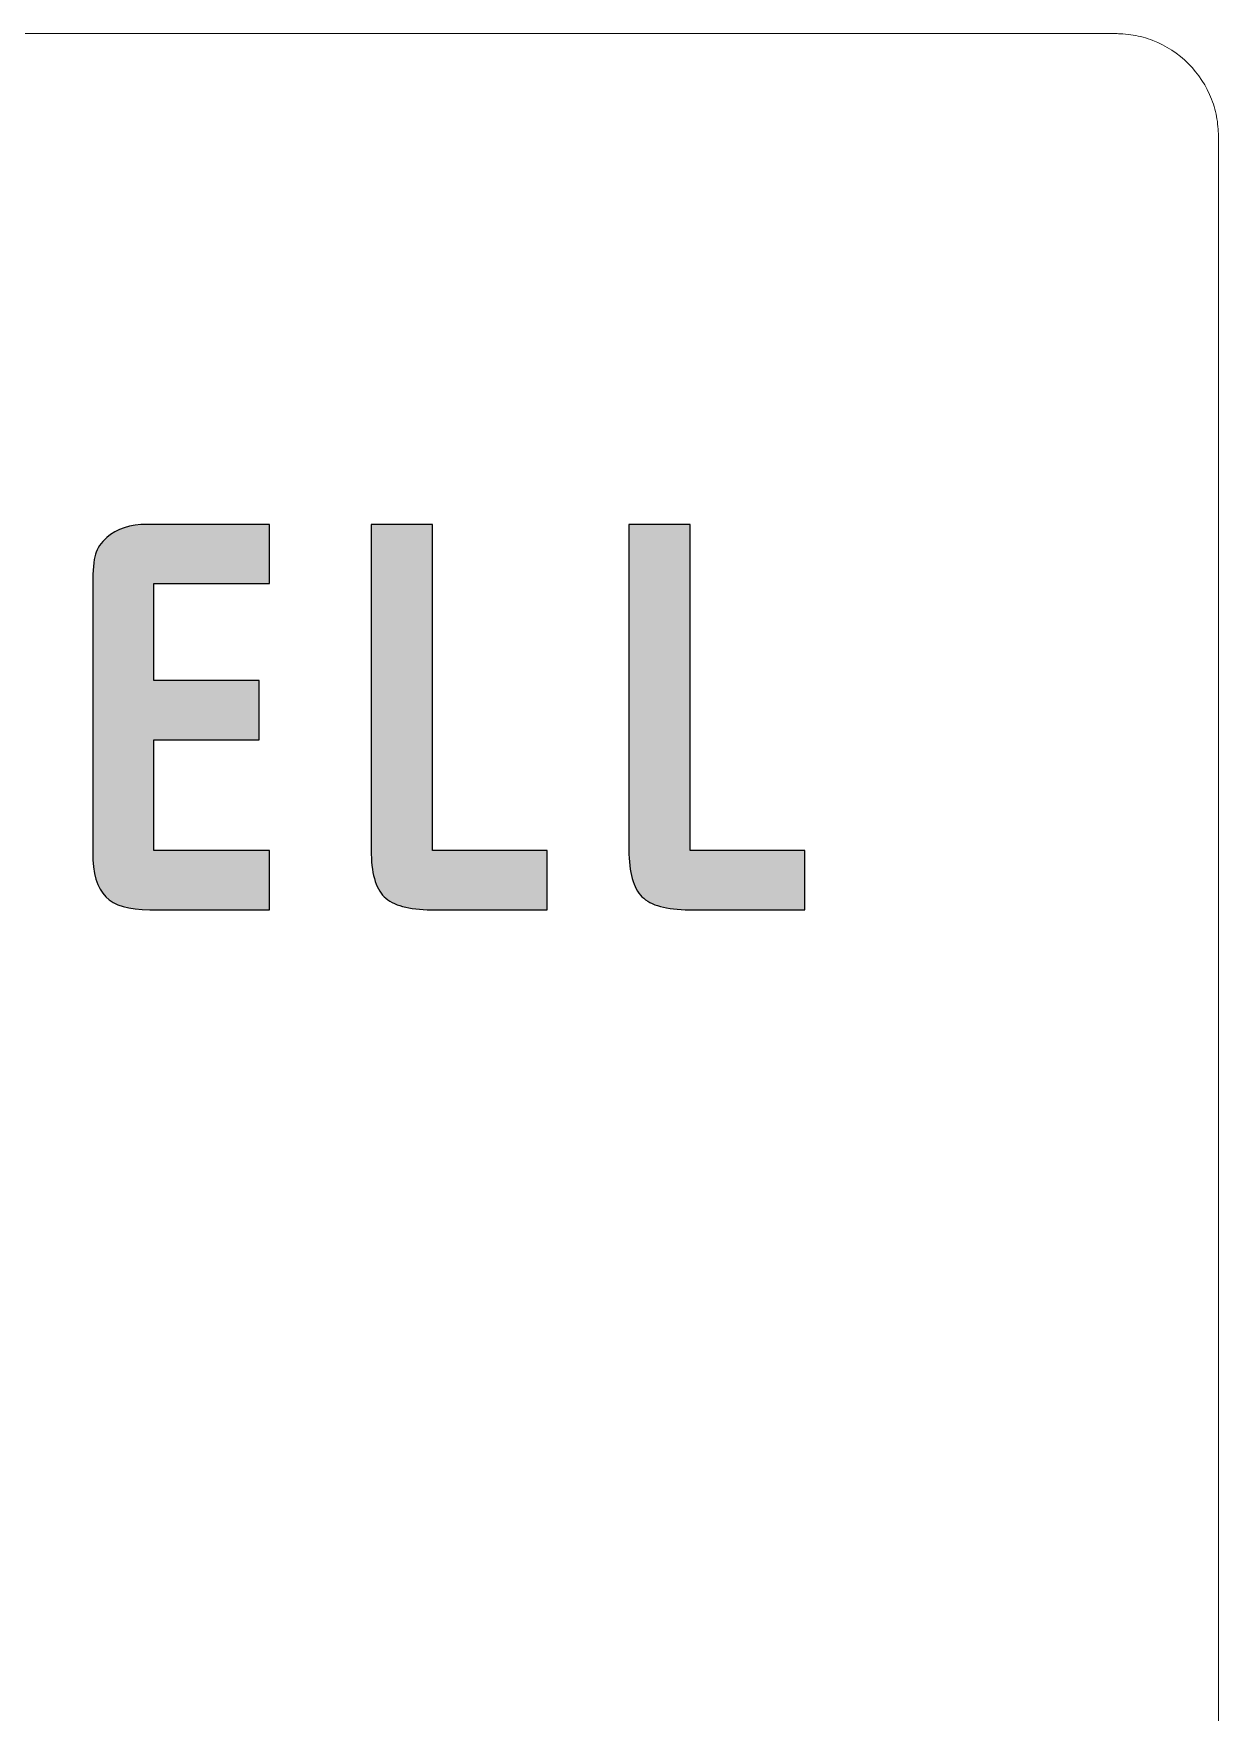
# Model space of a CAD drawing. Header units: inches. Extents: x -244 to 524, y 600 to 1121.
# Drawn here: x -151.75 to -137.9, y 1024.61 to 1044.23 of the extents above; entities that cross this region are included whole.
import ezdxf

# ---------------------------------------------------------------- set-up
doc = ezdxf.new("R2010")
doc.units = ezdxf.units.IN
doc.layers.add('1', color=7, linetype='Continuous', true_color=0xffffff)
doc.layers.add('layer 1', color=7, linetype='Continuous')

msp = doc.modelspace()

# ---------------------------------------------------------------- hatches: boundary and pattern name
h = msp.add_hatch(color=256)
h.dxf.hatch_style = 1
edge = h.paths.add_edge_path()
edge.add_spline(control_points=[(-149.691, 1033.991), (-149.342, 1033.991), (-148.992, 1033.991), (-148.992, 1033.991), (-148.992, 1033.991), (-148.992, 1034.683), (-148.992, 1034.683), (-148.992, 1034.683), (-148.992, 1034.683), (-150.341, 1034.683), (-150.341, 1034.683), (-150.341, 1034.683), (-150.341, 1034.683), (-150.341, 1035.977), (-150.341, 1035.977), (-150.341, 1035.977), (-150.341, 1035.977), (-149.111, 1035.977), (-149.111, 1035.977), (-149.111, 1035.977), (-149.111, 1035.977), (-149.111, 1036.669), (-149.111, 1036.669), (-149.111, 1036.669), (-149.111, 1036.669), (-150.341, 1036.669), (-150.341, 1036.669), (-150.341, 1036.669), (-150.341, 1036.669), (-150.341, 1037.801), (-150.341, 1037.801), (-150.341, 1037.801), (-150.341, 1037.801), (-148.992, 1037.801), (-148.992, 1037.801), (-148.992, 1037.801), (-148.992, 1037.801), (-148.992, 1038.493), (-148.992, 1038.493), (-148.992, 1038.493), (-148.992, 1038.493), (-150.42, 1038.493), (-150.42, 1038.493)], knot_values=[1.630612, 1.630612, 1.630612, 1.630612, 1.747082, 1.747082, 1.747082, 1.980023, 1.980023, 1.980023, 1.980023, 2.212964, 2.212964, 2.212964, 2.212964, 2.445906, 2.445906, 2.445906, 2.445906, 2.678847, 2.678847, 2.678847, 2.678847, 2.911788, 2.911788, 2.911788, 2.911788, 3.144729, 3.144729, 3.144729, 3.144729, 3.37767, 3.37767, 3.37767, 3.37767, 3.610611, 3.610612, 3.610612, 3.610612, 3.843553, 3.843553, 3.843553, 3.843553, 4.076471, 4.076471, 4.076471, 4.076471], degree=3, periodic=0)
edge.add_spline(control_points=[(-150.42, 1038.493), (-150.42, 1038.493), (-150.42, 1038.493), (-150.42, 1038.493), (-150.42, 1038.493), (-150.62, 1038.493), (-150.778, 1038.441), (-150.892, 1038.338)], knot_values=[1.397649, 1.397649, 1.397649, 1.397649, 1.397673, 1.397673, 1.397673, 1.397673, 1.630612, 1.630612, 1.630612, 1.630612], degree=3, periodic=0)
edge.add_spline(control_points=[(-150.892, 1038.338), (-150.892, 1038.338), (-150.892, 1038.338), (-150.892, 1038.338), (-150.892, 1038.338), (-150.96, 1038.279), (-151.005, 1038.214), (-151.026, 1038.144)], knot_values=[1.164708, 1.164708, 1.164708, 1.164708, 1.164711, 1.164711, 1.164711, 1.164711, 1.397649, 1.397649, 1.397649, 1.397649], degree=3, periodic=0)
edge.add_spline(control_points=[(-151.026, 1038.144), (-151.026, 1038.144), (-151.026, 1038.144), (-151.026, 1038.144), (-151.026, 1038.144), (-151.047, 1038.073), (-151.057, 1037.956), (-151.057, 1037.791)], knot_values=[0.931767, 0.931767, 0.931767, 0.931767, 0.931769, 0.931769, 0.931769, 0.931769, 1.164708, 1.164708, 1.164708, 1.164708], degree=3, periodic=0)
edge.add_spline(control_points=[(-151.057, 1037.791), (-151.057, 1037.791), (-151.057, 1037.791), (-151.057, 1037.791), (-151.057, 1037.791), (-151.057, 1037.791), (-151.057, 1034.661), (-151.057, 1034.661)], knot_values=[0.698826, 0.698826, 0.698826, 0.698826, 0.698828, 0.698828, 0.698828, 0.698828, 0.931767, 0.931767, 0.931767, 0.931767], degree=3, periodic=0)
edge.add_spline(control_points=[(-151.057, 1034.661), (-151.057, 1034.661), (-151.057, 1034.661), (-151.057, 1034.661), (-151.057, 1034.661), (-151.057, 1034.417), (-151.006, 1034.244), (-150.905, 1034.143)], knot_values=[0.465885, 0.465885, 0.465885, 0.465885, 0.465887, 0.465887, 0.465887, 0.465887, 0.698826, 0.698826, 0.698826, 0.698826], degree=3, periodic=0)
edge.add_spline(control_points=[(-150.905, 1034.143), (-150.905, 1034.143), (-150.905, 1034.143), (-150.905, 1034.143), (-150.905, 1034.143), (-150.804, 1034.042), (-150.633, 1033.991), (-150.391, 1033.991)], knot_values=[0.232944, 0.232944, 0.232944, 0.232944, 0.232946, 0.232946, 0.232946, 0.232946, 0.465885, 0.465885, 0.465885, 0.465885], degree=3, periodic=0)
edge.add_spline(control_points=[(-150.391, 1033.991), (-150.391, 1033.991), (-150.391, 1033.991), (-150.391, 1033.991), (-150.391, 1033.991), (-150.391, 1033.991), (-150.041, 1033.991), (-149.691, 1033.991)], knot_values=[0.116471, 0.116471, 0.116471, 0.116471, 0.116473, 0.116473, 0.116473, 0.116473, 0.232944, 0.232944, 0.232944, 0.232944], degree=3, periodic=0)
h = msp.add_hatch(color=256)
h.dxf.hatch_style = 1
edge = h.paths.add_edge_path()
edge.add_spline(control_points=[(-146.422, 1033.991), (-146.084, 1033.991), (-145.745, 1033.991), (-145.745, 1033.991), (-145.745, 1033.991), (-145.745, 1034.683), (-145.745, 1034.683), (-145.745, 1034.683), (-145.745, 1034.683), (-147.087, 1034.683), (-147.087, 1034.683), (-147.087, 1034.683), (-147.087, 1034.683), (-147.087, 1038.493), (-147.087, 1038.493), (-147.087, 1038.493), (-147.087, 1038.493), (-147.803, 1038.493), (-147.803, 1038.493), (-147.803, 1038.493), (-147.803, 1038.493), (-147.803, 1034.691), (-147.803, 1034.69)], knot_values=[1.485025, 1.485025, 1.485025, 1.485025, 1.732525, 1.732525, 1.732525, 2.227525, 2.227525, 2.227525, 2.227525, 2.722525, 2.722525, 2.722525, 2.722525, 3.217525, 3.217525, 3.217525, 3.217525, 3.712525, 3.712525, 3.712525, 3.712525, 4.2075, 4.2075, 4.2075, 4.2075], degree=3, periodic=0)
edge.add_spline(control_points=[(-147.803, 1034.69), (-147.803, 1034.69), (-147.803, 1034.69), (-147.803, 1034.69), (-147.803, 1034.69), (-147.803, 1034.427), (-147.753, 1034.244), (-147.65, 1034.143)], knot_values=[0.990005, 0.990005, 0.990005, 0.990005, 0.99003, 0.99003, 0.99003, 0.99003, 1.485025, 1.485025, 1.485025, 1.485025], degree=3, periodic=0)
edge.add_spline(control_points=[(-147.65, 1034.143), (-147.65, 1034.143), (-147.65, 1034.143), (-147.65, 1034.143), (-147.65, 1034.143), (-147.548, 1034.042), (-147.363, 1033.991), (-147.098, 1033.991)], knot_values=[0.495005, 0.495005, 0.495005, 0.495005, 0.49501, 0.49501, 0.49501, 0.49501, 0.990005, 0.990005, 0.990005, 0.990005], degree=3, periodic=0)
edge.add_spline(control_points=[(-147.098, 1033.991), (-147.098, 1033.991), (-147.098, 1033.991), (-147.098, 1033.991), (-147.098, 1033.991), (-147.098, 1033.991), (-146.76, 1033.991), (-146.422, 1033.991)], knot_values=[0.2475, 0.2475, 0.2475, 0.2475, 0.247505, 0.247505, 0.247505, 0.247505, 0.495005, 0.495005, 0.495005, 0.495005], degree=3, periodic=0)
h = msp.add_hatch(color=256)
h.dxf.hatch_style = 1
edge = h.paths.add_edge_path()
edge.add_spline(control_points=[(-143.409, 1033.991), (-143.071, 1033.991), (-142.733, 1033.991), (-142.733, 1033.991), (-142.733, 1033.991), (-142.733, 1034.683), (-142.733, 1034.683), (-142.733, 1034.683), (-142.733, 1034.683), (-144.075, 1034.683), (-144.075, 1034.683), (-144.075, 1034.683), (-144.075, 1034.683), (-144.075, 1038.493), (-144.075, 1038.493), (-144.075, 1038.493), (-144.075, 1038.493), (-144.791, 1038.493), (-144.791, 1038.493), (-144.791, 1038.493), (-144.791, 1038.493), (-144.791, 1034.691), (-144.791, 1034.69)], knot_values=[1.485025, 1.485025, 1.485025, 1.485025, 1.732525, 1.732525, 1.732525, 2.227525, 2.227525, 2.227525, 2.227525, 2.722525, 2.722525, 2.722525, 2.722525, 3.217525, 3.217525, 3.217525, 3.217525, 3.712525, 3.712525, 3.712525, 3.712525, 4.2075, 4.2075, 4.2075, 4.2075], degree=3, periodic=0)
edge.add_spline(control_points=[(-144.791, 1034.69), (-144.791, 1034.69), (-144.791, 1034.69), (-144.791, 1034.69), (-144.791, 1034.69), (-144.791, 1034.427), (-144.74, 1034.244), (-144.638, 1034.143)], knot_values=[0.990005, 0.990005, 0.990005, 0.990005, 0.99003, 0.99003, 0.99003, 0.99003, 1.485025, 1.485025, 1.485025, 1.485025], degree=3, periodic=0)
edge.add_spline(control_points=[(-144.638, 1034.143), (-144.638, 1034.143), (-144.638, 1034.143), (-144.638, 1034.143), (-144.638, 1034.143), (-144.535, 1034.042), (-144.351, 1033.991), (-144.085, 1033.991)], knot_values=[0.495005, 0.495005, 0.495005, 0.495005, 0.49501, 0.49501, 0.49501, 0.49501, 0.990005, 0.990005, 0.990005, 0.990005], degree=3, periodic=0)
edge.add_spline(control_points=[(-144.085, 1033.991), (-144.085, 1033.991), (-144.085, 1033.991), (-144.085, 1033.991), (-144.085, 1033.991), (-144.085, 1033.991), (-143.747, 1033.991), (-143.409, 1033.991)], knot_values=[0.2475, 0.2475, 0.2475, 0.2475, 0.247505, 0.247505, 0.247505, 0.247505, 0.495005, 0.495005, 0.495005, 0.495005], degree=3, periodic=0)

# ---------------------------------------------------------------- linework, layer by layer
at = {"layer": '1', "color": 7, "linetype": 'Continuous', "lineweight": 18}
for p, q in [((-139.096, 1044.226), (-225.777, 1044.226)), ((-137.901, 996.831), (-137.901, 1043.032))]:
    msp.add_line(p, q, dxfattribs=at)
msp.add_open_spline([(-137.901, 1043.032), (-137.901, 1043.05), (-137.906, 1043.155), (-137.931, 1043.305), (-137.952, 1043.383), (-138.04, 1043.612), (-138.133, 1043.756), (-138.37, 1043.993), (-138.514, 1044.086), (-138.743, 1044.175), (-138.821, 1044.196), (-138.971, 1044.222), (-139.078, 1044.226), (-139.096, 1044.226)], degree=3, knots=[0, 0, 0, 0, 0.125, 0.125, 0.25, 0.25, 0.5, 0.5, 0.75, 0.75, 0.875, 0.875, 1, 1, 1, 1], dxfattribs=at)
at = {"layer": 'layer 1'}
for points, knots in [([(-148.992, 1033.991), (-148.992, 1033.991), (-150.391, 1033.991), (-150.391, 1033.991), (-150.391, 1033.991), (-150.633, 1033.991), (-150.804, 1034.042), (-150.905, 1034.143), (-150.905, 1034.143), (-151.006, 1034.244), (-151.057, 1034.417), (-151.057, 1034.661), (-151.057, 1034.661), (-151.057, 1034.661), (-151.057, 1037.791), (-151.057, 1037.791), (-151.057, 1037.791), (-151.057, 1037.956), (-151.047, 1038.073), (-151.026, 1038.144), (-151.026, 1038.144), (-151.005, 1038.214), (-150.96, 1038.279), (-150.892, 1038.338), (-150.892, 1038.338), (-150.778, 1038.441), (-150.62, 1038.493), (-150.42, 1038.493), (-150.42, 1038.493), (-150.42, 1038.493), (-148.992, 1038.493), (-148.992, 1038.493), (-148.992, 1038.493), (-148.992, 1038.493), (-148.992, 1037.801), (-148.992, 1037.801), (-148.992, 1037.801), (-148.992, 1037.801), (-150.341, 1037.801), (-150.341, 1037.801), (-150.341, 1037.801), (-150.341, 1037.801), (-150.341, 1036.669), (-150.341, 1036.669), (-150.341, 1036.669), (-150.341, 1036.669), (-149.111, 1036.669), (-149.111, 1036.669), (-149.111, 1036.669), (-149.111, 1036.669), (-149.111, 1035.977), (-149.111, 1035.977), (-149.111, 1035.977), (-149.111, 1035.977), (-150.341, 1035.977), (-150.341, 1035.977), (-150.341, 1035.977), (-150.341, 1035.977), (-150.341, 1034.683), (-150.341, 1034.683), (-150.341, 1034.683), (-150.341, 1034.683), (-148.992, 1034.683), (-148.992, 1034.683), (-148.992, 1034.683), (-148.992, 1034.683), (-148.992, 1033.991), (-148.992, 1033.991)], [0, 0, 0, 0, 0.058824, 0.058824, 0.058824, 0.058824, 0.117647, 0.117647, 0.117647, 0.117647, 0.176471, 0.176471, 0.176471, 0.176471, 0.235294, 0.235294, 0.235294, 0.235294, 0.294118, 0.294118, 0.294118, 0.294118, 0.352941, 0.352941, 0.352941, 0.352941, 0.411765, 0.411765, 0.411765, 0.411765, 0.470588, 0.470588, 0.470588, 0.470588, 0.529412, 0.529412, 0.529412, 0.529412, 0.588235, 0.588235, 0.588235, 0.588235, 0.647059, 0.647059, 0.647059, 0.647059, 0.705882, 0.705882, 0.705882, 0.705882, 0.764706, 0.764706, 0.764706, 0.764706, 0.823529, 0.823529, 0.823529, 0.823529, 0.882353, 0.882353, 0.882353, 0.882353, 0.941176, 0.941176, 0.941176, 0.941176, 1, 1, 1, 1]), ([(-145.745, 1033.991), (-145.745, 1033.991), (-147.098, 1033.991), (-147.098, 1033.991), (-147.098, 1033.991), (-147.363, 1033.991), (-147.548, 1034.042), (-147.65, 1034.143), (-147.65, 1034.143), (-147.753, 1034.244), (-147.803, 1034.427), (-147.803, 1034.69), (-147.803, 1034.69), (-147.803, 1034.69), (-147.803, 1038.493), (-147.803, 1038.493), (-147.803, 1038.493), (-147.803, 1038.493), (-147.087, 1038.493), (-147.087, 1038.493), (-147.087, 1038.493), (-147.087, 1038.493), (-147.087, 1034.683), (-147.087, 1034.683), (-147.087, 1034.683), (-147.087, 1034.683), (-145.745, 1034.683), (-145.745, 1034.683), (-145.745, 1034.683), (-145.745, 1034.683), (-145.745, 1033.991), (-145.745, 1033.991)], [0, 0, 0, 0, 0.125, 0.125, 0.125, 0.125, 0.25, 0.25, 0.25, 0.25, 0.375, 0.375, 0.375, 0.375, 0.5, 0.5, 0.5, 0.5, 0.625, 0.625, 0.625, 0.625, 0.75, 0.75, 0.75, 0.75, 0.875, 0.875, 0.875, 0.875, 1, 1, 1, 1]), ([(-142.733, 1033.991), (-142.733, 1033.991), (-144.085, 1033.991), (-144.085, 1033.991), (-144.085, 1033.991), (-144.351, 1033.991), (-144.535, 1034.042), (-144.638, 1034.143), (-144.638, 1034.143), (-144.74, 1034.244), (-144.791, 1034.427), (-144.791, 1034.69), (-144.791, 1034.69), (-144.791, 1034.69), (-144.791, 1038.493), (-144.791, 1038.493), (-144.791, 1038.493), (-144.791, 1038.493), (-144.075, 1038.493), (-144.075, 1038.493), (-144.075, 1038.493), (-144.075, 1038.493), (-144.075, 1034.683), (-144.075, 1034.683), (-144.075, 1034.683), (-144.075, 1034.683), (-142.733, 1034.683), (-142.733, 1034.683), (-142.733, 1034.683), (-142.733, 1034.683), (-142.733, 1033.991), (-142.733, 1033.991)], [0, 0, 0, 0, 0.125, 0.125, 0.125, 0.125, 0.25, 0.25, 0.25, 0.25, 0.375, 0.375, 0.375, 0.375, 0.5, 0.5, 0.5, 0.5, 0.625, 0.625, 0.625, 0.625, 0.75, 0.75, 0.75, 0.75, 0.875, 0.875, 0.875, 0.875, 1, 1, 1, 1])]:
    msp.add_open_spline(points, degree=3, knots=knots, dxfattribs=at)

doc.saveas('drawing.dxf')
